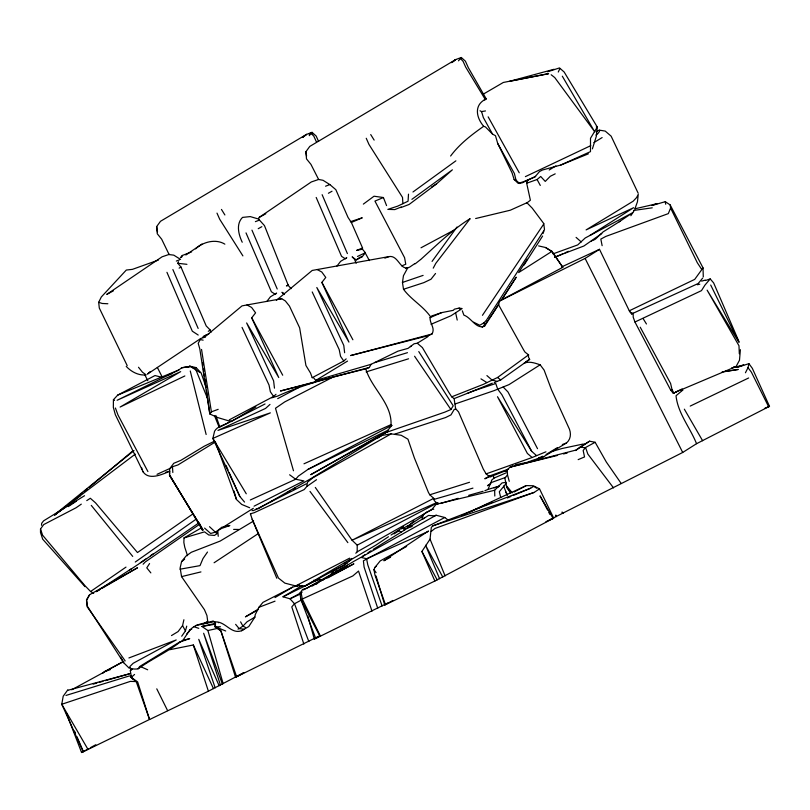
<?xml version="1.0" encoding="UTF-8"?>
<svg xmlns="http://www.w3.org/2000/svg" width="810" height="810" viewBox="0 0 810 810"><rect width="100%" height="100%" fill="white"/><g stroke="black" fill="none" stroke-linecap="round" stroke-linejoin="round"><path stroke-width="1.21" d="M81.304 504.144L76.039 507.779L43.74 524.556L40.51 528.981L40.5 532.494L42.687 539.176L84.979 586.673M355.792 553.23L357.19 551.823L357.22 545.16L352.056 540.229L315.313 487.448M200.515 338.641L157.383 367.467L162.415 377.45L155.024 375.546L117.713 395.098L113.42 399.745L113.339 407.389L115.344 414.69L143.289 472.19M220.219 630.413L215.116 626.91L214.65 622.495L215.703 621.888C225.777 621.685 231.042 634.453 241.613 630.737L243.942 629.188L239.152 628.601L237.998 629.097M406.64 546.456L380.173 560.935L374.858 567.516L373.967 569.663L374.99 575.151L385.469 604.675L434.869 581.043L421.909 551.438L430.049 539.156L431.315 527.391L432.864 525.842L530.601 488.217L534.063 486.172L539.511 488.855L553.665 518.035L552.258 518.835L553.129 518.451L540.017 495.852L547.59 510.077M318.644 636.296L236.641 676.775L220.836 630.747L215.409 626.829L215.5 622.769L214.65 622.495M169.493 475.257L202.986 529.963L169.493 475.257L169.695 468.686L172.469 466.712L177.927 464.96L215.45 441.926M210.57 332.232L210.235 330.045L206.206 325.934L181.005 267.077L177.805 263.291L178.463 261.721M431.993 334.024L350.619 355.56L428.196 335.694L431.993 334.024C435.507 327.969 429.715 323.889 430.059 317.631L431.791 315.93L441.612 312.64L453.225 310.351L454.461 309.157L459.128 308.083L462.115 308.559L450.998 315.758L431.041 324.283M545.727 247.728L551.964 251.343L562.808 267.32L501.491 299.933L516.233 277.192L501.643 299.852L499.76 300.935L498.474 304.59L523.776 350.193L525.012 352.117L528.565 354.871L528.464 357.068L529.659 359.346L525.487 362.171M547.611 71.786L559.497 67.918L564.155 72.009L597.294 127.059L590.51 138.277L590.49 151.622L560.814 165.017L542.406 170.029L539.47 171.588L534.914 176.965L524.06 181.46M250.32 499.972L295.69 479.247L298.343 476.138L308.013 469.375L387.828 430.292L391.827 425.412L391.027 424.632C392 403.329 371.294 388.091 365.796 368.833L369.34 367.477L371.091 364.298L397.993 351.155L408.048 348.361L414.153 343.754L417.292 343.238L427.741 336.757L428.196 335.694M357.19 551.823L431.71 509.662L436.155 504.296L437.947 504.103L437.764 502.706L436.225 502.514L434.302 500.681L433.725 498.352L429.786 494.788L428.379 492.328L414.376 457.933L407.957 439.192L401.233 435.284L391.149 433.866L381.966 435.446L376.883 438.412L381.733 435.253L381.773 434.413L387.95 431.406L387.828 430.292M408.493 194.157L408.068 201.204L397.73 206.125L387.828 209.375L394.794 209.587L401.315 206.965M492.277 476.057L490.425 476.928L488.926 476.179L486.132 473.87L483.266 469.041L458.541 411.885L455.645 408.756L454.106 398.611L451.707 396.819L448.74 392.242L422.395 347.581L417.292 343.238M740.391 349.697L739.49 360.207L736.067 366.565L675.52 392.182M41.502 525.305L41.705 523.26L43.639 520.81L84.554 495.71M206.712 623.548L207.694 621.26L206.935 615.529L204.434 609.677L181.551 576.619L180.144 567.861L181.531 561.796L184.67 559.052M201.224 527.958L184.022 537.921L183.85 542.497L184.761 547.236L187.535 555.711M356.197 263.291L354.395 259.109L352.147 256.851L356.228 259.919L362.293 256.648L365.401 252.73L362.424 249.156L362.546 247.971L351.368 222.477L348.027 217.424L335.846 189.692L329.842 184.569L323.028 180.296L318.613 179.466L311.334 181.946L259.23 217.363L258.542 219.044L264.465 225.615L288.309 285.464L291.053 288.664M131.655 668.787C131.341 668.422 139.371 670.7 139.523 666.61L180.316 641.611M512.295 466.479L512.608 465.983L510.087 467.157L505.521 471.258L506.817 470.64M250.584 514.613L250.432 513.783L254.208 512.7L304.175 489.584L306.828 486.476L307.446 482.233L313.075 477.667L391.149 433.866M241.613 630.737L248.812 626.525L254.856 617.169L255.251 614.598L258.927 607.287L262.926 602.377L292.552 587.189L299.417 585.033M67.726 690.333L129.721 673.738L105.401 680.643M137.973 668.999C151.46 659.016 167.133 652.313 180.357 641.874L189.722 638.604L182.928 640.315L189.996 629.684M184.022 537.921L204.535 531.856L208.757 534.975L214.458 535.451L216.969 533.638L217.576 530.712L221.758 527.239L229.868 525.528L221.576 528.434L217.789 530.631L218.234 536.301M171.497 635.567L178.089 631.577L182.564 625.603L183.9 619.761M430.495 316.69C423.164 306.119 411.034 299.558 403.512 289.261L402.459 282.457L403.441 275.744L407.825 267.695C400.14 269.943 398.044 255.039 389.124 256.567L312.204 270.449L276.362 300.358M181.693 636.225L185.429 630.929L186.725 626.14M633.167 313.217L633.207 317.176L634.949 322.016L670.66 390.055L673.333 393.387L676.796 391.503M527.837 179.81L526.672 183.212L530.388 200.232L526.986 202.864M526.814 202.662L532.2 208.119L543.743 223.519L543.378 224.603L482.456 315.313M745.443 372.762L748.005 367.689L748.926 363.66L737.171 367.375M593.021 240.357L595.269 239.264L603.096 231.893L619.974 221.322M634.827 209.091L637.44 201.801L638.27 194.299L636.62 197.549L633.096 201.255L586.096 229.908L633.643 207.684L589.953 235.457M220.836 630.747L235.538 677.19L236.641 676.775M484.846 490.749L488.005 489.422L490.354 483.813L487.509 485.727L490.799 483.509L491.64 480.158L494.039 478.092L506.25 472.787M652.02 205.497L665.304 201.68L670.174 204.92L670.599 208.028L668.321 213.617L605.85 236.409L600.828 239.092L602.134 245.683M592.404 148.868L596.342 136.232L597.294 127.059L596.241 126.937M549.301 520.03L682.698 452.466L696.549 443.698L769.5 406.337L752.328 368.317L748.926 363.66M181.481 257.459L182.361 255.464L191.646 251.859M205.467 337.051L200.789 338.438L198.207 343.359L199.786 348.816L209.831 414.001L217.769 417.585L231.194 421.595M588.394 153.839L560.814 165.017M558.272 72.039L559.913 68.486M127.2 365.624L99.296 308.023L98.688 302.302L101.301 296.997L126.299 270.054L132.425 269.355L158.395 260.071M523.047 181.896L518.137 183.313L514.137 179.496L512.062 172.884L497.694 143.421L495.487 135.715L492.541 134.116L485.423 126.917L483.671 126.309C475.784 117.015 474.012 104.48 486.233 98.921L468.322 67.675L465.416 61.185L461.305 57.49L455.746 59.545L309.754 146.428L305.876 151.764L306.514 158.912L310.929 164.349L318.613 179.466M527.219 259.22L518.653 272.565L551.964 251.343M266.804 301.482L270.408 296.814L276.585 293.099L275.957 293.817M433.228 268.161L435.79 263.351L470.154 218.639C451.96 229.898 436.712 245.126 420.724 259.483M542.609 236.034L524.009 265.103M125.185 660.93L87.197 606.822L86.609 600.149L89.596 594.732L137.548 567.759L101.857 588.414M336.98 266.044L340.585 261.377L346.761 257.661L346.133 258.38M632.286 313.136L631.608 313.946L629.289 310.797L599.491 249.318L561.694 266.895M385.023 432.844L444.832 412.128L450.897 409.516L453.225 405.81L418.77 351.58M543.591 231.052L486.486 320.132L484.046 322.755L479.793 325.266L473.617 322.208M498.798 304.276L484.613 326.136C476.351 329.751 471.197 317.459 463.907 315.161L462.308 310.807M498.474 304.59L492.257 314.128M630.838 215.723L634.23 210.509M149.566 563.568L146.782 567.851L150.852 572.893M128.901 657.963L176.215 639.94L133.174 663.279L130.116 666.306L129.256 668.24L123.687 662.732L87.369 606.204L86.488 599.967L89.596 594.732M207.492 552.045L202.996 558.546L200.009 565.633L180.012 569.197M485.646 323.575L487.66 320.709M489.007 318.806L491.68 314.989M387.666 603.065L315.748 638.462L300.753 599.137L299.994 593.122L302.606 589.467L306.464 588.333L347.551 565.258M432.064 261.407L456.992 227.013M67.797 689.887L63.2 696.215L61.773 704.265L83.238 751.791L149.536 719.472L136.333 681.949L130.683 677.018L137.629 681.858L149.536 719.472M218.173 409.323L211.4 411.855L209.831 414.001L206.439 390.238M450.613 156.016C459.462 144.089 471.541 134.794 483.671 126.309M670.174 204.92L703.029 267.897L694.717 279.379L629.289 310.797M506.078 483.55L499.314 491.741L500.691 497.421M427.255 511.626L422.678 515.18L422.162 519.494L428.531 515.423L434.828 515.899L436.094 515.231L444.761 517.489L448.406 520.324M274.468 388.162L273.608 380.862L246.635 322.947L278.751 377.531L251.707 317.824L255.585 312.863L251.606 307.446L246.969 304.955L242.028 305.886L205.224 336.606M344.635 352.725L343.784 345.425L316.811 287.509L348.928 342.093L321.884 282.386L325.762 277.435L321.783 272.008L317.145 269.517M309.248 135.675L312.052 132.344L316.163 136.04L318.583 141.456M458.49 60.821L461.305 57.49M435.537 273.486L430.991 279.237L423.812 282.649L403.512 289.261M505.582 470.843L507.232 469.577L507.495 474.873L504.883 478.153L506.341 485.565L512.244 492.834M214.65 441.096L204.14 446.269L180.873 460.343L173.745 463.31L169.898 468.484L157.039 474.326M181.683 561.411L186.016 556.095L191.281 552.288L220.138 541.09L253.621 521.012M484.309 325.488L482.163 327.301M702.665 278.103L698.2 283.51L631.608 313.946M316.528 580.659L319.697 578.785L283.024 596.788L290 598.792L294.486 603.744L308.823 641.53M131.483 669.09L130.248 670.498L131.443 677.211L134.581 674.447M250.432 513.783L252.163 519.24L278.468 578.067L284.847 583.119L295.64 585.913L305.36 585.782L346.801 563.426L349.576 560.53L375.749 545.201L388.456 536.746M540.027 457.306L536.838 459.169L543.773 456.607L566.514 442.969C570.615 439.405 571.253 434.231 569.481 429.27L551.458 389.681L544.128 370.13L540.149 364.794C535.116 363.153 529.244 360.885 524.09 363.255M401.628 528.9L403.269 527.057L404.727 529.953L373.157 549.403M436.155 504.296L494.637 490.263L502.109 482.902L506.189 482.345M143.117 564.216L145.203 561.988L199.706 524.192L199.392 523.523L202.551 530.246L169.776 475.186M180.377 257.58L182.361 255.464M96.238 591.705L131.423 568.752M180.59 259.423L173.775 255.15L169.128 254.573L161.676 239.203L157.272 233.766L156.624 226.618L160.501 221.292L306.504 134.409L312.052 132.344M214.64 622.829L215.339 622.394L213.141 620.997C204.434 623.761 193.367 623.335 188.416 632.428L187.444 632.812M552.997 253.874L577.712 244.924L585.215 237.988L632.731 212.676L619.204 221.788M102.688 673.333L104.409 671.642L123.393 661.527M403.36 528.09L409.941 524.728L413.94 520.911M374.858 567.516L376.235 566.22M141.517 667.025L147.683 669.789M150.174 371.587L147.501 374.068L157.383 367.467M498.707 486.699L499.476 486L488.005 489.422M269.983 404.423L265.558 408.422L217.971 430.414L270.368 412.867L212.878 438.412L239.811 496.449L244.539 502.078M739.024 341.739L713.64 282.903L710.208 278.923L704.943 285.11L701.47 290.638L634.949 322.016M674.355 392.668L673.333 393.387M229.26 419.863L273.608 396.434L275.997 394.308M246.969 304.955L281.677 298.708L285.353 300.945L289.443 306.069L299.639 327.837L305.927 365.492L310.483 372.985L312.214 377.673L343.774 360.997L346.174 358.881M526.672 183.212L537.091 179.516L540.695 176.469L545.251 181.42L550.334 176.256L555.204 173.846M128.942 570.544L138.004 564.479M80.686 494.454L82.62 492.844M84.554 491.224L87.46 488.805M89.394 487.185L132.901 450.826M187.262 633.683L186.594 634.088M675.459 392.141L682.091 388.962L682.698 390.157L676.026 395.766C677.808 413.181 690.181 427.741 696.549 443.698M135.28 562.019L195.939 519.291M401.132 532.109L399.077 530.682L394.055 533.891M400.778 207.613L409.111 204.464L436.529 183.89L452.375 169.827L411.895 199.341M130.511 670.619L132.151 669.283M54.614 514.704L134.035 450.593M431.254 531.39L434.98 528.454L534.165 492.409L539.511 488.855M415.095 263.888L420.532 259.605M306.828 486.476L316.528 479.702M184.862 375.951L120.103 407.055L180.681 371.638L117.116 400.261L178.807 369.988L181.572 367.841L184.619 367.183L190.451 366.464L194.602 368.591L196.101 367.618L201.163 372.995L206.054 387.16M451.757 62.613L455.746 59.545L451.737 62.542M195.605 248.873C202.966 241.826 215.855 238.565 224.856 244.154M54.817 514.957L135.3 454.116M54.695 515.049L56.68 513.55M58.664 512.062L80.463 495.588M309.187 134.065L311.202 132.546L312.65 134.531M414.588 263.766L409.647 267.118L405.84 268.596M363.346 204.11L374.028 196.222L383.413 197.529L386.562 205.598M346.801 563.426L346.214 563.213C341.82 568.681 333.366 568.468 330.429 575.292L330.824 575.12M349.039 561.138L351.307 559.518M613.514 487.883L587.827 454.046L585.762 448.051L580.365 446.907L575.961 450.066L510.087 467.157L557.442 455.443M451.707 396.819L483.418 384.325L497.542 377.49L528.565 354.871M412.968 191.98L455.888 160.836M410.346 346.69L411.49 345.87M140.656 562.747L199.037 522.794M183.1 640.204L180.387 641.854M494.252 382.634L500.722 379.93L529.659 359.346M385.469 604.675L384.709 604.908L376.042 575.971M150.437 555.751L152.948 553.989M138.672 564.003L145.76 559.032M575.495 450.552L589.609 441.177L595.147 442.29L606.336 462.044L621.007 483.195M193.185 513.742L137.477 552.542L95.539 502.848L90.325 498.272L86.761 500.62M40.51 528.981L42.586 535.197L84.847 585.559L90.578 591.503L125.995 567.111M546.092 454.481L557.422 447.586M252.062 510.725L252.791 510.219M185.824 254.998L201.994 244.012M188.021 367.335L189.753 366.15L196.101 367.618M601.769 233.523L583.909 245.997L554.779 257.064M444.761 517.489L363.406 560.824L364.085 567.051L377.733 608.259M202.591 337.243L206.55 334.844M68.283 506.604L76.484 501.106M409.941 524.728L423.316 515.798M428.419 531.006L383.859 560.753L390.531 557.229M391.027 535.046L403.269 527.057M214.083 562.758L258.319 533.547M362.698 556.207L364.794 554.84M367.922 552.805L371.061 550.76M83.238 751.791L81.567 752.51L66.288 712.84M589.609 441.177L580.365 446.907M431.497 187.08L436.529 183.89M208.261 331.31L210.235 330.045M357.504 256.446L365.401 252.73M540.149 364.794L509.004 384.618L494.039 390.653L455.149 403.957M595.917 135.037C598.701 133.873 602.67 127.008 596.13 131.909M499.76 300.935L585.103 258.42L599.491 249.318M217.718 530.59L215.045 532.261L210.651 533.466L204.596 528.1M223.722 526.834L253.368 508.265M549.2 169.989L555.873 165.898M593.912 142.601L602.144 137.558M381.733 435.253L311.222 478.426L257.813 508.953M312.214 377.673L313.45 377.622L315.768 380.437L347.551 361.078M203.482 623.822L207.694 621.26M403.674 530.459L424.582 517.752M258.451 609.029L245.43 616.845L257.691 610.122M296.318 586.308L298.404 585.053M255.889 406.944L231.478 421.433M254.856 617.169L247.08 621.766L242.929 626.11L239.152 628.601L235.629 624.348M312.214 586.055L353.788 561.381L436.094 515.231M274.995 597.567L292.552 587.189M489.422 476.077L484.805 478.801L489.716 476.584M527.269 202.591L510.3 210.215L475.652 218.528M305.36 585.782L351.763 558.444M384.709 604.908L392.891 600.473M482.75 94.456L503.334 82.458L548.633 73.669L509.429 81.354L554.04 69.285M283.024 596.788L302.363 585.508M97.534 590.915L99.691 589.67M315.748 638.462L316.416 638.077L314.31 639.039L307.871 616.157M455.645 408.756L454.096 409.647L450.978 414.882L445.601 417.535L394.936 434.069M381.773 434.413L310.726 474.7L387.95 431.406M270.672 501.896L272.828 500.681M287.925 492.146L290.071 490.921M293.311 489.098L295.468 487.873M271.755 397.811L277.617 396.09C305.734 383.241 335.947 376.326 365.796 368.833M179.142 268.12L181.005 267.077M258.218 228.703L261.853 226.668M328.394 193.266L332.019 191.231M383.413 197.529L374.939 201.093L404.585 257.691L405.769 264.252L401.77 265.862M230.637 421.068C225.109 425.604 217.991 425.341 214.569 431.234L212.878 438.412L246.27 493.786M253.419 510.675L256.689 508.862M84.878 750.688L81.567 752.51M302.191 592.09L290 598.792L301.279 593.639M149.982 719.341L208.403 691.213L243.699 672.745M259.23 217.363L265.791 213.779M85.961 750.09L88.148 748.896M90.325 747.711L95.782 744.734M235.538 677.19L243.861 672.735M71.675 689.806L123.788 661.385M595.147 442.29L585.569 447.484L583.159 450.481L584.537 456.951L578.158 459.634M314.31 639.039L320.912 635.425M113.43 290.82L106.748 294.415L162.081 256.81L169.371 254.32M315.586 584.425L317.773 583.251M327.625 577.955L353.909 563.821L303.264 589.974M421.008 247.789L453.792 230.243M553.129 518.451L434.869 581.043M302.201 599.613L294.486 603.744L291.782 606.903L303.851 644.082M277.698 398.631L299.214 387.312M357.22 545.16L437.764 502.706M542.761 456.233L536.838 459.169M514.046 492.045L526.287 485.585L532.95 485.747L536.625 488.177M308.013 469.375L391.827 425.412M209.193 333.619L203.583 336.282M356.228 259.919L359.812 257.377L362.293 256.648M332.829 377.176L284.715 401.912L275.501 408.25L293.483 470.772M220.624 426.718L265.052 403.967M433.725 498.352L352.056 540.229L436.691 502.615M295.64 585.913L349.667 558.161M254.067 506.179L303.871 480.907L295.69 479.247L289.626 474.792M255.464 509.652L306.22 483.874M469.638 512.102L487.944 503.82M484.319 99.853L486.233 98.921M545.92 521.721L553.665 518.035M690.221 406.083L748.642 377.976M525.396 176.62L590.763 145.648M384.831 258.127L389.124 256.567M591.897 240.894L591.209 241.218M461.427 515.697L526.287 485.585M320.426 636.194L302.262 599.035L352.826 575.951L358.516 571.06L371.982 611.155M428.844 510.958L431.71 509.662M554.85 257.438L562.788 253.844M565.056 252.821L568.458 251.282M535.633 176.388L522.004 182.908L518.653 183.161M186.837 367.467L189.753 366.15M303.983 463.796L391.027 424.632M486.132 473.87L532.14 457.518L545.93 451.808M361.382 557.493L366.565 558.708L428.45 531.37M430.059 317.631L441.612 312.64M769.5 406.337L764.842 408.24M507.374 497.947L510.867 496.489M513.186 495.517L530.601 488.217M362.546 247.971L356.592 250.442L362.424 249.156M288.39 285.059L286.416 285.879L288.309 285.464M351.368 222.477L362.252 217.799L350.396 221.697M117.713 395.098L178.807 369.988M454.106 398.611L473.283 390.987L495.76 383.515L497.715 389.195L501.886 394.693L531.684 451.322L536.514 455.574M467.461 393.387L492.318 383.191M166.87 375.648L172.439 373.38M169.766 471.238C161.97 474.569 148.19 480.917 142.671 471.106M504.741 471.106L493.209 475.632L494.039 478.092M681.696 390.552L682.698 390.157M325.569 186.209L329.842 184.569M255.393 221.646L259.463 220.077M176.317 261.063L179.516 259.828M218.335 622.688L218.872 622.546M258.927 607.287L275.025 601.172M562.322 444.548L566.514 442.969M488.936 503.455L491.903 502.342M488.926 476.179L508.619 469.051M535.623 459.26L526.925 462.409L515.545 464.717M490.698 482.76L505.582 477.434M402.459 282.457L423.114 275.39M104.409 671.642L110.292 669.647M705.439 280.523L710.208 278.923M432.864 525.842L534.165 492.409M736.543 367.325L743.722 365.006L731.582 367.983M538.923 458.146L543.773 456.607M429.786 494.788L469.527 482.274M403.896 529.122L411.51 526.713M652.303 205.183L657.052 203.695L635.111 208.757M366.11 371.901L408.574 358.789M65.974 695.446L129.033 676.036L131.048 676.077M374.483 362.657L407.46 352.674M371.091 364.298L315.768 380.437M440.448 503.526L458.136 498.312M701.652 281.141L705.287 280.078M433.603 499.507L472.949 488.116M189.581 629.846L191.747 629.218M93.241 684.085L96.886 683.053M99.316 682.364L102.961 681.331M468.666 495.335L483.084 491.285M514.137 179.496L515.99 180.144L519.625 183.546M233.634 529.406L238.717 529.467M215.116 626.91L220.431 626.748M369.34 367.477L280.452 390.997L314.371 382.35M543.064 233.523L544.482 229.422L543.743 223.519M494.029 487.893L498.494 486.749M563.517 453.944L567.152 453.043M181.551 576.619L200.941 571.911M551.64 451.555L562.13 448.487L582.977 444.072L585.033 444.376M223.145 683.65L207.897 630.534L201.943 626.474L215.035 623.437M165.787 472.24L169.533 471.197L169.675 474.184M670.66 390.055L672.057 389.742L673.971 393.174M697.37 284.745L699.799 284.199M207.897 630.534L217.141 628.479M195.514 625.583L213.749 621.736M169.756 649.711L193.317 644.973L213.465 688.642M279.976 299.042L281.677 298.708M201.943 626.474L214.883 624.247M480.036 110.788L481.565 111.578L485.494 110.94M724.646 371.598L738.204 369.461L722.095 371.942M733.627 366.93L736.067 366.565M633.602 210.468L652.253 207.816M431.73 509.45L433.775 509.217M181.572 367.841L190.451 366.464L200.232 372.6M397.659 530.783L399.077 530.682M336.889 570.685L339.248 570.534M412.634 526.054L407.724 526.065M203.128 340.159L199.959 339.491M344.189 563.213L346.214 563.213M318.786 579.879L323.241 579.899M135.898 681.534L130.248 681.402L61.773 704.265L88.017 749.432M186.928 264.333L177.805 263.291M107.862 303.75L102.171 303.466L98.688 302.302M562.808 267.32L551.924 251.637L545.768 247.556L538.62 245.916M599.451 130.167L605.212 131.078L611.135 136.171L638.148 193.175M299.994 593.122L301.259 593.365L302.262 599.035M497.32 381.459L492.024 380.052L486.911 375.587M258.542 219.044L250.27 216.594L242.524 217.404C235.771 224.097 238.646 234.657 242.22 242.231M193.671 626.606L198.754 628.337M215.409 626.829L225.706 630.99M249.682 507.748L241.684 504.427L236.459 499.486L215.622 442.584M313.753 580.183L315.424 580.912M283.996 293.564L281.971 292.288L284.219 294.536M245.602 627.527L242.929 626.11L240.6 621.867M90.578 591.503L93.697 593.284M480.968 378.877L486.891 382.573M113.42 399.745L114.514 400.434M345.455 258.876L341.557 256.335L316.194 197.458M275.279 294.313L271.38 291.772L246.017 232.895M198.207 335.046L192.304 331.189L166.941 272.312M630.21 312.144L632.408 313.693M216.969 533.638L209.506 526.692M497.542 377.49L500.722 379.93M551.164 74.743L554.739 77.557L594.662 131.716L562.322 76.201M211.41 331.867L210.833 331.33M532.14 457.518L527.371 453.438L497.502 396.718L531.684 451.322M576.092 237.391L581.246 241.957M126.228 366.383C131.21 371.79 138.672 375.769 146.195 374.888L142.469 372.246L138.5 367.254M129.954 667.562L131.443 669.05M503.172 387.008L508.002 391.989L537.526 448.689M460.384 58.411L463.117 61.398L465.689 67.108L485.413 99.701M311.141 133.275L313.865 136.252L316.437 141.963M365.3 253.044L369.38 260.597M459.128 308.083L460.444 309.602M563.041 513.196L562.059 512.031L562.616 513.418M511.221 492.601L506.412 486.8L510.452 492.895M91.267 505.389L132.719 556.409M131.038 676.441L133.215 679.357M748.005 367.689L751.386 372.144L768.69 406.863M309.997 491.397L347.854 542.649M373.967 569.663L376.093 572.629M343.774 360.997L340.565 356.359L339.198 349.596L312.214 291.954M273.608 396.434L270.388 391.797L269.021 385.033L242.038 327.392M414.578 356.238L450.897 409.516M701.673 269.355L697.329 262.774L670.599 208.028M242.899 255.899L219.733 219.307L216.989 213.121M643.029 318.451L646.451 323.99M370.717 134.571L374.139 140.1M221.464 209.425L224.886 214.964M684.349 409.171L702.624 440.741M488.157 116.843L519.24 172.783M492.541 134.116L483.347 117.541L481.565 111.578M497.694 143.421L514.401 173.542L515.99 180.144M537.091 179.516L540.29 185.439M321.884 282.386L352.887 339.765M442.786 577.054L425.564 545.272L439.577 578.725M251.707 317.824L282.71 375.202M640.234 327.2L670.589 383.434L672.057 389.742M182.564 625.603L185.429 630.929M421.909 551.438L437.167 579.879M548.755 512.264L549.929 514.451M147.906 471.552L118.007 415.044L115.405 408.017M120.761 657.163L123.687 662.732M300.753 599.137L319.97 636.376M585.103 258.42L682.698 452.466M144.98 375.121L147.815 380.751M156.765 688.834L167.619 710.654M710.704 285.039L738.993 342.407L707.12 290.152L738.983 345.748L739.317 353.788M503.607 486.041L507.161 494.9M505.734 491.883L507.293 495.193M200.414 525.649L202.551 530.246M366.242 138.267L368.975 144.453L402.519 197.417L402.884 203.695M226.041 465.446L228.086 470.033M229.098 472.331L239.811 496.449M219.135 685.746L198.754 639.353L215.166 687.822M322.127 194.694L347.399 253.581M251.951 230.131L277.223 289.018M172.874 269.548L198.146 328.435M74.54 731.035L75.522 733.323M77.001 736.766L82.924 750.536M252.163 519.24L276.797 578.239M430.049 539.156L445.115 575.89M195.888 369.775L207.603 398.682M214.62 416.026L219.307 427.589M556.399 516.507L555.822 515.059L556.085 516.659M222.365 684.045L203.644 633.268L220.462 685.088M382.107 606.012L367.781 564.853L366.565 558.708M215.835 415.49L219.915 427.285M193.317 644.973L208.403 691.213M233.989 491.002L236.459 499.486M141.568 467.613L142.115 469.486M507.495 474.873L509.247 481.353M190.259 370.98L206.145 434.494M455.726 313.186L457.215 320.072M484.046 322.755L484.613 326.136M306.575 156.006L305.876 151.764L305.947 152.28M157.505 231.923L156.624 226.618L156.694 227.134M201.538 349.454L211.4 411.855M665.304 201.68L665.698 204.262M202.52 362.728L202.875 365.229M203.411 368.985L203.766 371.486M204.12 373.987L204.474 376.488M204.839 378.989L206.084 387.737M172.469 466.712L172.834 472.483M703.029 267.897L703.283 276.929M494.637 490.263L494.799 496.034M306.504 134.409L302.505 137.467L306.504 134.409"/></g></svg>
